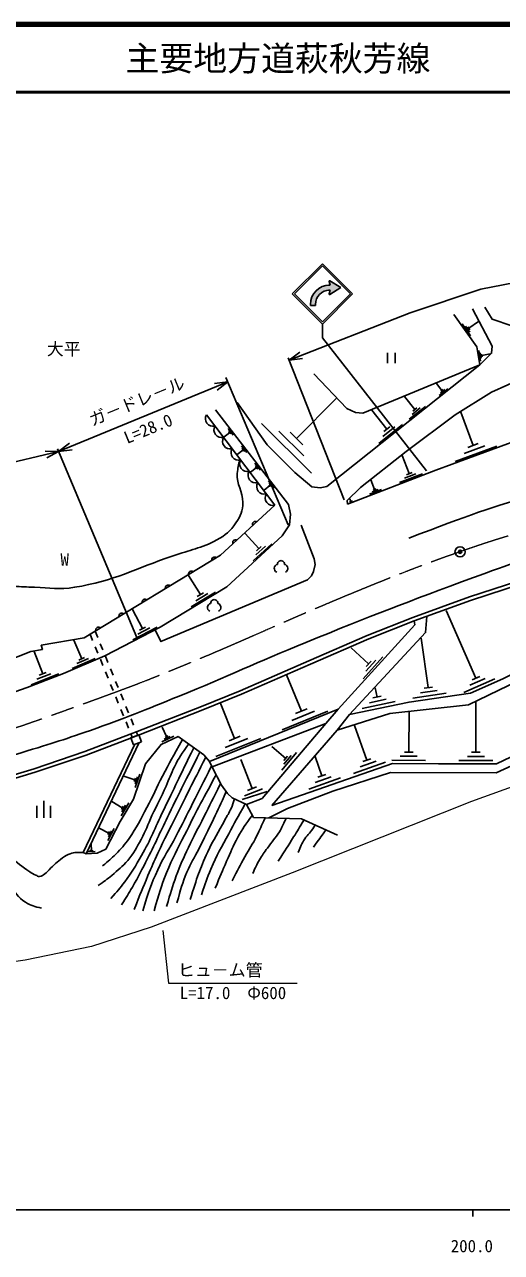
# Model space of a CAD drawing. Units: millimetres, scale not verified. Extents: x 40000 to 680000, y 20000 to 380000.
# Drawn here: x 201830 to 272214, y 198715 to 380000 of the extents above; entities that cross this region are included whole.
import ezdxf
from ezdxf.enums import TextEntityAlignment as Align

# ---------------------------------------------------------------- set-up
doc = ezdxf.new("R2010")
doc.units = ezdxf.units.MM
doc.header["$LTSCALE"] = 1000
doc.header["$PDMODE"] = 32
doc.header["$PDSIZE"] = 500
doc.linetypes.add('CHAIN', pattern=[18.5, 12, -1.5, 3.5, -1.5])
for name, color, linetype, lineweight in [('M-BGD', 7, 'Continuous', 25), ('M-BMK', 2, 'CHAIN', 13), ('M-BMK-SRVR', 3, 'Continuous', 25), ('M-STR-HTXT', 7, 'Continuous', 13), ('M-STR-STRC', 7, 'Continuous', 25), ('M-TTL', 2, 'Continuous', 140), ('M-TTL-BAND', 7, 'Continuous', 25), ('M-TTL-LINE', 7, 'Continuous', 50)]:
    doc.layers.add(name, color=color, linetype=linetype, lineweight=lineweight)
doc.layers.add('M-TTL-TXT', color=7, linetype='Continuous')
doc.styles.add('@ＭＳ ゴシック', font='')
doc.styles.add('ＭＳ ゴシック', font='')
doc.styles.get('@ＭＳ ゴシック').set_extended_font_data('@MS Gothic')
doc.styles.get('ＭＳ ゴシック').set_extended_font_data('MS Gothic')

msp = doc.modelspace()

# ---------------------------------------------------------------- hatches: boundary and pattern name
at = {"layer": 'M-STR-STRC'}
msp.add_hatch(color=256, dxfattribs=at).paths.add_polyline_path([(246864, 341532), (246955, 341532), (246773, 342085, -0.69923), (246884, 342172), (248526, 341157), (246884, 340142, -0.69923), (246773, 340229), (246955, 340782), (246864, 340782, 0.41421), (244766, 338684), (244766, 338524), (244016, 338524), (244016, 338684, -0.41421)])

# ---------------------------------------------------------------- linework, layer by layer
at = {"layer": 'M-BGD'}
for p, q in [((267672, 334043), (266432, 335799)), ((267538, 334606), (266917, 335484)), ((267558, 334950), (267248, 335389)), ((267403, 335169), (268808, 336162)), ((269134, 330325), (268873, 331892)), ((255402, 330030), (255402, 331530)), ((256527, 330030), (256527, 331530)), ((269225, 330743), (269094, 331526)), ((269349, 330965), (269284, 331357)), ((269316, 331161), (270570, 331370)), ((263441, 325981), (262628, 327004)), ((241960, 318892), (247831, 324800)), ((259430, 323155), (257916, 325062)), ((264284, 326233), (263004, 325217)), ((263862, 326107), (263223, 325599)), ((263601, 326108), (263281, 325854)), ((229995, 323137), (240794, 309130)), ((255299, 320245), (253062, 323062)), ((261001, 323625), (258617, 321732)), ((260216, 323390), (259024, 322444)), ((259728, 323392), (259132, 322919)), ((268025, 317858), (266221, 322777)), ((228678, 322389), (238764, 309025)), ((244185, 313746), (236800, 321085)), ((257619, 320939), (254098, 318142)), ((232060, 319724), (231273, 319117)), ((231878, 320368), (232636, 319384)), ((231965, 319847), (232155, 319601)), ((231969, 320046), (232348, 319554)), ((243073, 316319), (239380, 319988)), ((242883, 317975), (241037, 319810)), ((256459, 320592), (254698, 319194)), ((255739, 320595), (254859, 319895)), ((233847, 317813), (234626, 316803)), ((233937, 317278), (234132, 317026)), ((233941, 317483), (234331, 316977)), ((271551, 317756), (265402, 315500)), ((269788, 317807), (266714, 316679)), ((268794, 318140), (267257, 317576)), ((234035, 317152), (233226, 316529)), ((258610, 313701), (257564, 316396)), ((236030, 314554), (235200, 313914)), ((235837, 315232), (236637, 314195)), ((235930, 314683), (236129, 314424)), ((235933, 314893), (236333, 314374)), ((260556, 313682), (257188, 312374)), ((259583, 313692), (257899, 313038)), ((259031, 313865), (258189, 313538)), ((238045, 311928), (237194, 311272)), ((237847, 312624), (238668, 311560)), ((237942, 312061), (238147, 311795)), ((237946, 312276), (238356, 311744)), ((253502, 311350), (252952, 312764)), ((254523, 311339), (252755, 310653)), ((254012, 311344), (253128, 311001)), ((253723, 311435), (253281, 311264)), ((250210, 309664), (249804, 309507)), ((250007, 309586), (249849, 309992)), ((236423, 302638), (234384, 304855)), ((238319, 303358), (235547, 300809)), ((237371, 302998), (235985, 301723)), ((236770, 302956), (236077, 302319)), ((227773, 295831), (226048, 298683)), ((229987, 296197), (226422, 294040)), ((228880, 296014), (227098, 294936)), ((228219, 296101), (227328, 295562)), ((219231, 290810), (217750, 293657)), ((268448, 283505), (264033, 293480)), ((212244, 290438), (212623, 289512)), ((221380, 291023), (217821, 289173)), ((220305, 290916), (218526, 289991)), ((219676, 291041), (218786, 290578)), ((210266, 286359), (209096, 289094)), ((211502, 289988), (211881, 289063)), ((213002, 288587), (213380, 287661)), ((261417, 282101), (260349, 289388)), ((204523, 284156), (203247, 287443)), ((210694, 286542), (209839, 286176)), ((212260, 288137), (212638, 287212)), ((213759, 286736), (214138, 285810)), ((252608, 285626), (250016, 287975)), ((254724, 286659), (251788, 283419)), ((212268, 286407), (208850, 284944)), ((211267, 286383), (209558, 285651)), ((213017, 286286), (213396, 285361)), ((214516, 284885), (214895, 283959)), ((253666, 286143), (252198, 284522)), ((252975, 286031), (252241, 285221)), ((206896, 284132), (202788, 282537)), ((205710, 284144), (203655, 283347)), ((205036, 284356), (204009, 283957)), ((213775, 284435), (214153, 283510)), ((215274, 283033), (215653, 282108)), ((242683, 278609), (240498, 283992)), ((271220, 283419), (266648, 281396)), ((269834, 283462), (267548, 282450)), ((269020, 283758), (267877, 283252)), ((214532, 282584), (214911, 281658)), ((216031, 281182), (216410, 280257)), ((253850, 280713), (253567, 282064)), ((264065, 281277), (259118, 280552)), ((262741, 281689), (260267, 281327)), ((262036, 282192), (260799, 282011)), ((215289, 280733), (215668, 279807)), ((216789, 279331), (217167, 278406)), ((232836, 274589), (230683, 279895)), ((256543, 280051), (251649, 279026)), ((255196, 280382), (252749, 279869)), ((254461, 280841), (253238, 280585)), ((268440, 272554), (268419, 280001)), ((216047, 278882), (216425, 277956)), ((217546, 277480), (217925, 276555)), ((248123, 278925), (229134, 271217)), ((246594, 278629), (239865, 275897)), ((244639, 278619), (241274, 277253)), ((243524, 278950), (241842, 278267)), ((247959, 275808), (249810, 278130)), ((258540, 272590), (258608, 278517)), ((216804, 277031), (217183, 276105)), ((218303, 275629), (218538, 275055)), ((222798, 274866), (222136, 276269)), ((246281, 276829), (229501, 270406)), ((252334, 271392), (250539, 276529)), ((210487, 257755), (218130, 273750)), ((210898, 257559), (218746, 273983)), ((218704, 275118), (217537, 274678)), ((217537, 274678), (217916, 273670)), ((217561, 275180), (217736, 274753)), ((217916, 273670), (219084, 274110)), ((219084, 274110), (218704, 275118)), ((223840, 274929), (222086, 274102)), ((223319, 274898), (222442, 274484)), ((223017, 274970), (222578, 274763)), ((236691, 274609), (230059, 271917)), ((234764, 274599), (231448, 273253)), ((233665, 274926), (232007, 274253)), ((240368, 271654), (238311, 273394)), ((241970, 272505), (239795, 269933)), ((241169, 272080), (240082, 270794)), ((240640, 271976), (240096, 271333)), ((245727, 269082), (244726, 271944)), ((259783, 271975), (257283, 272004)), ((259165, 272582), (257915, 272597)), ((269691, 271958), (267191, 271951)), ((269065, 272556), (267815, 272553)), ((235412, 267187), (233765, 271495)), ((255090, 271084), (250370, 269434)), ((253712, 271238), (251352, 270413)), ((252924, 271598), (251744, 271185)), ((261026, 271361), (256026, 271419)), ((270943, 271361), (265943, 271347)), ((218104, 268482), (216494, 269039)), ((218191, 268734), (218017, 268230)), ((218480, 268916), (218132, 267909)), ((218855, 269349), (218159, 267336)), ((248483, 268774), (243763, 267124)), ((247105, 268928), (244745, 268103)), ((246317, 269288), (245137, 268875)), ((237613, 266793), (233953, 265583)), ((236964, 267163), (234271, 266134)), ((236085, 267444), (234738, 266929)), ((204657, 262902), (204657, 265402)), ((216259, 264364), (214702, 265288)), ((217225, 265106), (216071, 263160)), ((216742, 264735), (216165, 263762)), ((203657, 262902), (203657, 264652)), ((205657, 262902), (205657, 264652)), ((216403, 264607), (216114, 264121)), ((214249, 260621), (212825, 261360)), ((215067, 261326), (214143, 259546)), ((214365, 260843), (214134, 260398)), ((214658, 260973), (214196, 260083)), ((210898, 257559), (210487, 257755)), ((212250, 257931), (211149, 257873)), ((211969, 258027), (211418, 257997)), ((211825, 258129), (211550, 258115)), ((211688, 258122), (211641, 259002))]:
    msp.add_line(p, q, dxfattribs=at)
for points in [[(269028, 329745), (268584, 332406), (265193, 337205)], [(267932, 338040), (270827, 332536), (270749, 331467), (269028, 329745)], [(303279, 332269), (292037, 331382), (280247, 332191), (275787, 334721), (273752, 335503), (270857, 336495), (269761, 338294)], [(249487, 309169), (249452, 309726), (251392, 311656), (258147, 316977), (265399, 322377), (270723, 325719), (275575, 327871), (277609, 328575), (281483, 329162), (288995, 329592), (298346, 329592), (302180, 329749), (307306, 330257), (316864, 330237), (332567, 329226), (345283, 326253), (364416, 324218), (366707, 323118), (369280, 321275), (370354, 320221)], [(269028, 329745), (246458, 311819), (245441, 311610), (244241, 311767), (241737, 313880), (237642, 317949), (233208, 324183)], [(244512, 328448), (249389, 323309), (250694, 322709), (251763, 322631), (269028, 329745)], [(370354, 320221), (347280, 322017), (335709, 322731), (316038, 324335), (306804, 324570), (300192, 324257), (288963, 322613), (274571, 318651), (262520, 314230), (249487, 309169)], [(210618, 289453), (204282, 288371), (204456, 287745), (202746, 287459), (198782, 285867), (195704, 284928), (192391, 284381), (187826, 283781), (181279, 283337), (174576, 283155), (166646, 283468), (157856, 284433), (148961, 286050), (145388, 287146), (142544, 289128), (139936, 291945), (138371, 294371), (136675, 298466), (135189, 302909), (133424, 309782), (131680, 320129)], [(240794, 309130), (241079, 307692), (240917, 306135), (239856, 304500), (231703, 297001), (221869, 291052), (213674, 286791), (207601, 284192), (202228, 282105), (197533, 280488)], [(238764, 309025), (230768, 301660), (210618, 289453)], [(414329, 295012), (355768, 304313), (345185, 305404), (334162, 306136), (326391, 306476), (321382, 306371), (314187, 305978), (305784, 305114), (293593, 303100), (287253, 301581), (280111, 299618), (267491, 295490), (259156, 292459), (252416, 289821), (243800, 286061), (233632, 281655), (227929, 279311), (218448, 275604), (217424, 275220), (210718, 272665), (203241, 270132), (194982, 267634)], [(322128, 305840), (321403, 305825), (314229, 305433), (305856, 304573), (293701, 302564), (287389, 301051), (280268, 299095), (267669, 294974), (259349, 291948), (252625, 289316), (244018, 285559), (233845, 281151), (228133, 278804), (218644, 275094), (217618, 274708), (210903, 272151), (203408, 269612), (195130, 267108), (188522, 265386), (185218, 264552), (180076, 263673), (174807, 262891), (172750, 262640)], [(221090, 290647), (221953, 288892), (243610, 298024), (244169, 298627), (244482, 299265), (244714, 300273), (244563, 301131), (242673, 306101)], [(238334, 264696), (247959, 275808), (255755, 278302), (267336, 279580), (279156, 285267), (295394, 294234)], [(295239, 295063), (279832, 287129), (272437, 283412), (267664, 281299), (258587, 279968), (249810, 278130)], [(259349, 291948), (259417, 291394), (248123, 278925)], [(249810, 278130), (261026, 290233), (261215, 292627)], [(296734, 287035), (290500, 281544), (285726, 277658), (271478, 270863), (262911, 270839), (256129, 270917), (238334, 264696)], [(237875, 262866), (240623, 264283), (247336, 266797), (255839, 269562), (271450, 269529), (281848, 274316), (287743, 277524), (296955, 285847)], [(248123, 278925), (246281, 276829), (236895, 265730), (234579, 264845)], [(224482, 274900), (221984, 273722), (219693, 270853), (217889, 265636), (215924, 262324), (213819, 258272), (212533, 257646), (210898, 257559)], [(224482, 274900), (228273, 272164), (229134, 271217), (229571, 270251), (230876, 267697), (231797, 266480), (232493, 265836), (234579, 264845), (235640, 262932), (242721, 262724), (248042, 260312)]]:
    msp.add_lwpolyline(points, dxfattribs=at)
for centre, radius, start, end in [((229654, 321814), 1132, 149.4811, 284.60385), ((230914, 320144), 1132, 149.4811, 284.60385), ((232175, 318473), 1132, 149.4811, 284.60385), ((233436, 316803), 1132, 149.4811, 284.60385), ((234696, 315132), 1132, 149.4811, 284.60385), ((235957, 313462), 1132, 149.4811, 284.60385), ((237218, 311791), 1132, 149.4811, 284.60385), ((238479, 310121), 1132, 149.4811, 284.60385), ((235901, 306230), 417, 58.91034, 206.38994), ((232959, 303519), 417, 58.91034, 206.38994), ((229863, 300975), 417, 47.46874, 194.94833), ((226442, 298903), 417, 47.46874, 194.94833), ((239280, 299706), 599, 102.7182, 246.55164), ((239681, 300322), 534, 356.52859, 183.47141), ((240083, 299706), 599, 293.44836, 77.2818), ((223021, 296830), 417, 47.46874, 194.94833), ((219600, 294757), 417, 47.46874, 194.94833), ((229420, 293954), 599, 102.7182, 246.55164), ((229821, 294570), 534, 356.52859, 183.47141), ((230223, 293954), 599, 293.44836, 77.2818), ((216179, 292685), 417, 47.46874, 194.94833), ((212758, 290612), 417, 47.46874, 194.94833)]:
    msp.add_arc(centre, radius, start, end, dxfattribs=at)
for points, knots in [([(317591, 317534), (311529, 317313), (309705, 317092), (304679, 316522), (294160, 315330), (288330, 313861), (278166, 310903), (270390, 308640), (267633, 307680), (258562, 304154)], [0, 0, 0, 0, 1, 1, 1, 2, 2, 2, 3, 3, 3, 3]), ([(233652, 315799), (233359, 314932), (233309, 314557), (233228, 313740), (233059, 312037), (234063, 311147), (234050, 309436), (234040, 308194), (233735, 307448), (233032, 306423), (232200, 305209), (231514, 304613), (230215, 303919), (227849, 302654), (226298, 302442), (223760, 301572), (218113, 299636), (215098, 297860), (209205, 296916), (206926, 296551), (205603, 296846), (203297, 296916), (202088, 296952), (201413, 297020), (200206, 297072), (198907, 297128), (198160, 297418), (196880, 297190), (194575, 296778), (193301, 296228), (191285, 295038), (189716, 294111), (189040, 293294), (187568, 292220), (185982, 291063), (185237, 290158), (183460, 289325), (180612, 287990), (178826, 286693), (175713, 287134), (172484, 287591), (170695, 288642), (168161, 290695), (165381, 292947), (164797, 295161), (162918, 298207), (161522, 300471), (160700, 301740), (159671, 304193), (158757, 306372), (158505, 307246), (157793, 309945)], [0, 0, 0, 0, 1, 1, 1, 2, 2, 2, 3, 3, 3, 4, 4, 4, 5, 5, 5, 6, 6, 6, 7, 7, 7, 8, 8, 8, 9, 9, 9, 10, 10, 10, 11, 11, 11, 12, 12, 12, 13, 13, 13, 14, 14, 14, 15, 15, 15, 16, 16, 16, 17, 17, 17, 17]), ([(363939, 305470), (358204, 306458), (356608, 306689), (351882, 307278), (345137, 308119), (341327, 308382), (334537, 308687), (328388, 308962), (324932, 309170), (318782, 308947), (312309, 308713), (308668, 308423), (302271, 307408), (294273, 306139), (289782, 305303), (282003, 303052), (276497, 301460), (273482, 300330), (268100, 298357), (258367, 294789), (252951, 292685), (243347, 288784), (235995, 285799), (232005, 283817), (224644, 280855), (219558, 278807), (216727, 277601), (211550, 275795), (207215, 274282), (205749, 273819), (200360, 272195)], [0, 0, 0, 0, 1, 1, 1, 2, 2, 2, 3, 3, 3, 4, 4, 4, 5, 5, 5, 6, 6, 6, 7, 7, 7, 8, 8, 8, 9, 9, 9, 10, 10, 10, 10]), ([(226043, 273773), (224997, 272268), (224650, 271806), (223954, 270433), (223402, 269343), (223218, 268673), (222715, 267559), (221939, 265840), (221423, 264915), (220629, 263203), (219994, 261834), (219770, 261002), (219038, 259682), (218344, 258432), (217981, 257694), (217055, 256604), (216238, 255643), (215683, 255187), (214708, 254387), (213942, 253759), (213656, 253549), (212673, 252874)], [0, 0, 0, 0, 1, 1, 1, 2, 2, 2, 3, 3, 3, 4, 4, 4, 5, 5, 5, 6, 6, 6, 7, 7, 7, 7]), ([(225122, 274437), (223679, 271833), (223294, 271151), (222187, 269009), (221266, 267225), (220830, 266184), (219892, 264409), (218925, 262580), (218445, 261507), (217249, 259819), (216569, 258859), (216133, 258354), (215301, 257523), (214579, 256802), (214288, 256560), (213336, 255802)], [0, 0, 0, 0, 1, 1, 1, 2, 2, 2, 3, 3, 3, 4, 4, 4, 5, 5, 5, 5]), ([(226800, 273227), (224589, 268666), (224036, 267525), (222266, 263870), (221022, 261303), (220506, 259769), (219083, 257297), (218188, 255743), (217692, 254858), (216610, 253428), (215859, 252436), (215575, 252088), (214575, 250976)], [0, 0, 0, 0, 1, 1, 1, 2, 2, 2, 3, 3, 3, 4, 4, 4, 4]), ([(227720, 272563), (225481, 268165), (224897, 267038), (223153, 263465), (221904, 260904), (221297, 259424), (219998, 256888), (219147, 255226), (218689, 254282), (217749, 252668), (217142, 251626), (216935, 251279), (216144, 250031)], [0, 0, 0, 0, 1, 1, 1, 2, 2, 2, 3, 3, 3, 4, 4, 4, 4]), ([(228575, 271832), (226457, 267654), (225916, 266598), (224242, 263228), (223167, 261063), (222526, 259868), (221504, 257677), (220905, 256393), (220602, 255659), (220044, 254356), (219215, 252421), (218971, 251786), (218009, 249365)], [0, 0, 0, 0, 1, 1, 1, 2, 2, 2, 3, 3, 3, 4, 4, 4, 4]), ([(229431, 270560), (228075, 267855), (227734, 267175), (226639, 265009), (225678, 263106), (225161, 262028), (224170, 260140), (223155, 258206), (222419, 257208), (221502, 255226), (220437, 252924), (220176, 252016), (219270, 249128)], [0, 0, 0, 0, 1, 1, 1, 2, 2, 2, 3, 3, 3, 4, 4, 4, 4]), ([(230090, 269236), (227805, 264968), (227182, 263853), (225450, 260336), (224387, 258177), (223679, 257015), (222789, 254780), (221933, 252629), (221700, 251817), (220950, 249146)], [0, 0, 0, 0, 1, 1, 1, 2, 2, 2, 3, 3, 3, 3]), ([(230750, 267943), (229557, 265546), (229258, 264942), (228294, 263022), (227405, 261250), (226846, 260288), (226010, 258491), (225258, 256876), (224843, 255965), (224222, 254295), (223581, 252571), (223408, 251949), (222801, 249805)], [0, 0, 0, 0, 1, 1, 1, 2, 2, 2, 3, 3, 3, 4, 4, 4, 4]), ([(231578, 266769), (230698, 264781), (230464, 264259), (229711, 262668), (228891, 260936), (228393, 259984), (227536, 258270), (226866, 256930), (226393, 256225), (225802, 254849), (225070, 253146), (224910, 252468), (224327, 250340)], [0, 0, 0, 0, 1, 1, 1, 2, 2, 2, 3, 3, 3, 4, 4, 4, 4]), ([(210487, 257755), (209647, 257779), (209276, 257830), (208568, 257575), (208092, 257404), (207823, 257280), (207420, 256975), (206603, 256356), (206205, 255935), (205464, 255227), (205214, 254989), (205132, 254783), (204838, 254601), (204551, 254424), (204390, 254275), (204055, 254236), (203822, 254209), (203695, 254321), (203481, 254419), (203120, 254584), (202924, 254694), (202595, 254914), (200340, 256421), (199325, 257601), (197273, 259375), (196955, 259651), (196828, 259865), (196491, 260118), (195683, 260723), (195177, 260989), (194300, 261488), (192856, 262308), (192010, 262715), (190465, 263326), (188710, 264021), (188014, 264175), (185833, 264707)], [0, 0, 0, 0, 1, 1, 1, 2, 2, 2, 3, 3, 3, 4, 4, 4, 5, 5, 5, 6, 6, 6, 7, 7, 7, 8, 8, 8, 9, 9, 9, 10, 10, 10, 11, 11, 11, 12, 12, 12, 12]), ([(232797, 265692), (232602, 265021), (232532, 264813), (232305, 264271), (232010, 263565), (231740, 263219), (231378, 262544), (230395, 260712), (229753, 259732), (228866, 257852), (227614, 255199), (227332, 254152), (226258, 250809)], [0, 0, 0, 0, 1, 1, 1, 2, 2, 2, 3, 3, 3, 4, 4, 4, 4]), ([(234400, 264930), (233208, 262821), (232897, 262264), (231975, 260533), (230901, 258518), (230196, 257434), (229323, 255325), (228717, 253863), (228519, 253328), (227941, 251517)], [0, 0, 0, 0, 1, 1, 1, 2, 2, 2, 3, 3, 3, 3]), ([(204329, 249549), (203287, 249765), (202828, 249922), (201982, 250410), (200753, 251116), (200475, 252029), (199520, 253077), (198259, 254460), (197620, 255298), (196312, 256637), (195292, 257681), (194720, 258269), (193612, 259219), (192498, 260175), (191902, 260757), (190678, 261567), (189954, 262046), (189541, 262337), (188721, 262623), (187898, 262911), (187401, 263006), (186530, 263054), (185369, 263117), (184850, 262922), (183594, 262561)], [0, 0, 0, 0, 1, 1, 1, 2, 2, 2, 3, 3, 3, 4, 4, 4, 5, 5, 5, 6, 6, 6, 7, 7, 7, 8, 8, 8, 8]), ([(235450, 263276), (234377, 261802), (234043, 261342), (233299, 260006), (232557, 258672), (232279, 257853), (231656, 256459), (230969, 254921), (230761, 254417), (229961, 252494)], [0, 0, 0, 0, 1, 1, 1, 2, 2, 2, 3, 3, 3, 3]), ([(237320, 262883), (236768, 261584), (236605, 261216), (236083, 260179), (235469, 258959), (235023, 258330), (234362, 257136), (233599, 255759), (233364, 255312), (232449, 253588)], [0, 0, 0, 0, 1, 1, 1, 2, 2, 2, 3, 3, 3, 3]), ([(240483, 262789), (240414, 262682), (240397, 262651), (240343, 262561), (239951, 261907), (239870, 261463), (239457, 260822), (238822, 259839), (238338, 259380), (237666, 258422), (237196, 257753), (236912, 257390), (236500, 256683), (236058, 255925), (235932, 255629), (235509, 254666)], [0, 0, 0, 0, 1, 1, 1, 2, 2, 2, 3, 3, 3, 4, 4, 4, 5, 5, 5, 5]), ([(243075, 262563), (242339, 261344), (242148, 261032), (241543, 260057), (240670, 258648), (240380, 258205), (239265, 256475)], [0, 0, 0, 0, 1, 1, 1, 2, 2, 2, 2]), ([(244708, 261823), (244633, 261677), (244604, 261636), (244534, 261518), (244093, 260771), (243635, 260498), (243178, 259761), (242720, 259023), (242590, 258705), (242204, 257762)], [0, 0, 0, 0, 1, 1, 1, 2, 2, 2, 3, 3, 3, 3])]:
    msp.add_open_spline(points, degree=3, knots=knots, dxfattribs=at)
msp.add_open_spline([(246315, 261094), (245394, 259831), (245394, 259831), (244472, 258568)], degree=3, dxfattribs=at)
at = {"layer": 'M-BMK'}
msp.add_open_spline([(364626, 309472), (344982, 312156), (338587, 313609), (321837, 312869), (312378, 312452), (307070, 311947), (297714, 310496), (293214, 309799), (290716, 309229), (286311, 308076), (278356, 305995), (273866, 304888), (266108, 302164), (259598, 299877), (256008, 298431), (249629, 295801), (240321, 291964), (235246, 289486), (225947, 285628), (220769, 283480), (217839, 282344), (212571, 280429), (201887, 276546), (195866, 274324), (184796, 271738), (179726, 270553), (176787, 270370), (171625, 269691), (168918, 269335), (167400, 269112), (164676, 268924), (160352, 268626), (157916, 268552), (153583, 268667), (147093, 268838), (143440, 268917), (136991, 269668), (129207, 270573), (124888, 271405), (117154, 272661), (105127, 274614), (98376, 275670), (86445, 278139), (82102, 279038), (80683, 279314), (75344, 280523)], degree=3, knots=[0, 0, 0, 0, 1, 1, 1, 2, 2, 2, 3, 3, 3, 4, 4, 4, 5, 5, 5, 6, 6, 6, 7, 7, 7, 8, 8, 8, 9, 9, 9, 10, 10, 10, 11, 11, 11, 12, 12, 12, 13, 13, 13, 14, 14, 14, 15, 15, 15, 15], dxfattribs=at)
at = {"layer": 'M-BMK-SRVR'}
msp.add_circle((266108, 302164), 750, dxfattribs=at)
msp.add_point((266108, 302164), dxfattribs=at)
at = {"layer": 'M-STR-HTXT'}
for p, q in [((222224, 246223), (223085, 238450)), ((223085, 238450), (242085, 238450))]:
    msp.add_line(p, q, dxfattribs=at)
msp.add_lwpolyline([(339207, 276609), (326871, 277159), (316920, 277080), (306930, 276402), (304556, 276089), (280324, 269829), (267778, 265316), (241328, 254778), (220513, 246719), (211697, 243901), (201942, 241867), (193934, 240719), (183787, 239832), (163259, 238893), (147739, 238241), (125933, 238163), (116021, 238346), (107700, 238945)], dxfattribs=at)
at = {"layer": 'M-STR-STRC'}
for p, q in [((245788, 344681), (241333, 340226)), ((250242, 340226), (245788, 344681)), ((245788, 344363), (241651, 340226)), ((249924, 340226), (245788, 344363)), ((246955, 341532), (246709, 341532)), ((246773, 342085), (246955, 341532)), ((246955, 341532), (246864, 341532)), ((248526, 341157), (246884, 342172)), ((248526, 341157), (246884, 340142)), ((241333, 340226), (245788, 335771)), ((241651, 340226), (245788, 336089)), ((245788, 335771), (250242, 340226)), ((245788, 336089), (249924, 340226)), ((246955, 340782), (246709, 340782)), ((246773, 340229), (246955, 340782)), ((246955, 340782), (246864, 340782)), ((240862, 330469), (258745, 337433)), ((244016, 338684), (244016, 338524)), ((244766, 338524), (244016, 338524)), ((244766, 338684), (244766, 338524)), ((245788, 335771), (245788, 333771)), ((261171, 314110), (245788, 333771)), ((249022, 309818), (240740, 330778)), ((242475, 331652), (240862, 330469)), ((240862, 330469), (242850, 330688)), ((231825, 327247), (206858, 316968)), ((231825, 327247), (229842, 326990)), ((230236, 326033), (231825, 327247)), ((240714, 306153), (231555, 327889)), ((218415, 289481), (206693, 317361)), ((208448, 318182), (206858, 316968)), ((173881, 309104), (206858, 316968)), ((206858, 316968), (204859, 317023)), ((205099, 316016), (206858, 316968)), ((206858, 316968), (208842, 317225))]:
    msp.add_line(p, q, dxfattribs=at)
msp.add_lwpolyline([(311369, 345532), (294154, 344475), (279051, 342832), (269152, 340954), (258745, 337433)], dxfattribs=at)
for centre, radius, start, end in [((246864, 338684), 2848, 90, 180), ((246845, 342108), 75, 58.28723, 198.13651), ((246864, 338684), 2099, 90, 180), ((246845, 340206), 75, 161.86349, 301.71277)]:
    msp.add_arc(centre, radius, start, end, dxfattribs=at)
at = {"layer": 'M-TTL'}
msp.add_line((680000, 380000), (40000, 380000), dxfattribs=at)
at = {"layer": 'M-TTL-BAND'}
for p, q in [((40000, 205000), (579000, 205000)), ((268000, 205000), (268000, 204000))]:
    msp.add_line(p, q, dxfattribs=at)
at = {"layer": 'M-TTL-LINE'}
msp.add_line((40000, 370000), (680000, 370000), dxfattribs=at)

# ---------------------------------------------------------------- texts
at = {"layer": 'M-BGD', "style": 'ＭＳ ゴシック'}
for s, p in [('大平', (207613, 332104)), ('W', (207754, 301023))]:
    msp.add_text(s, height=1833, dxfattribs=at).set_placement(p, align=Align.MIDDLE_CENTER)
at = {"layer": 'M-STR-HTXT', "style": 'ＭＳ ゴシック'}
msp.add_text('ヒュ－ム管', height=1833, dxfattribs=at).set_placement((224460, 238950), align=Align.BOTTOM_LEFT)
msp.add_text('L=17.0\u3000Φ600', height=1833, dxfattribs=at).set_placement((232585, 237950), align=Align.TOP_CENTER)
at = {"layer": 'M-STR-STRC', "style": 'ＭＳ ゴシック'}
msp.add_text('ガ－ドレ－ル', height=1833, rotation=22.377, dxfattribs=at).set_placement((218961, 323032), align=Align.BOTTOM_CENTER)
at = {"layer": 'M-STR-STRC', "style": '@ＭＳ ゴシック'}
msp.add_text('L=28.0', height=1833, rotation=22.377, dxfattribs=at).set_placement((219723, 321183), align=Align.TOP_CENTER)
at = {"layer": 'M-TTL-BAND', "style": 'ＭＳ ゴシック'}
msp.add_text('200.0', height=1833, dxfattribs=at).set_placement((267844, 198195), align=Align.BOTTOM_CENTER)
at = {"layer": 'M-TTL-TXT', "style": 'ＭＳ ゴシック'}
msp.add_text('主要地方道萩秋芳線', height=3666, dxfattribs=at).set_placement((216734, 375000), align=Align.MIDDLE_LEFT)

doc.saveas('drawing.dxf')
